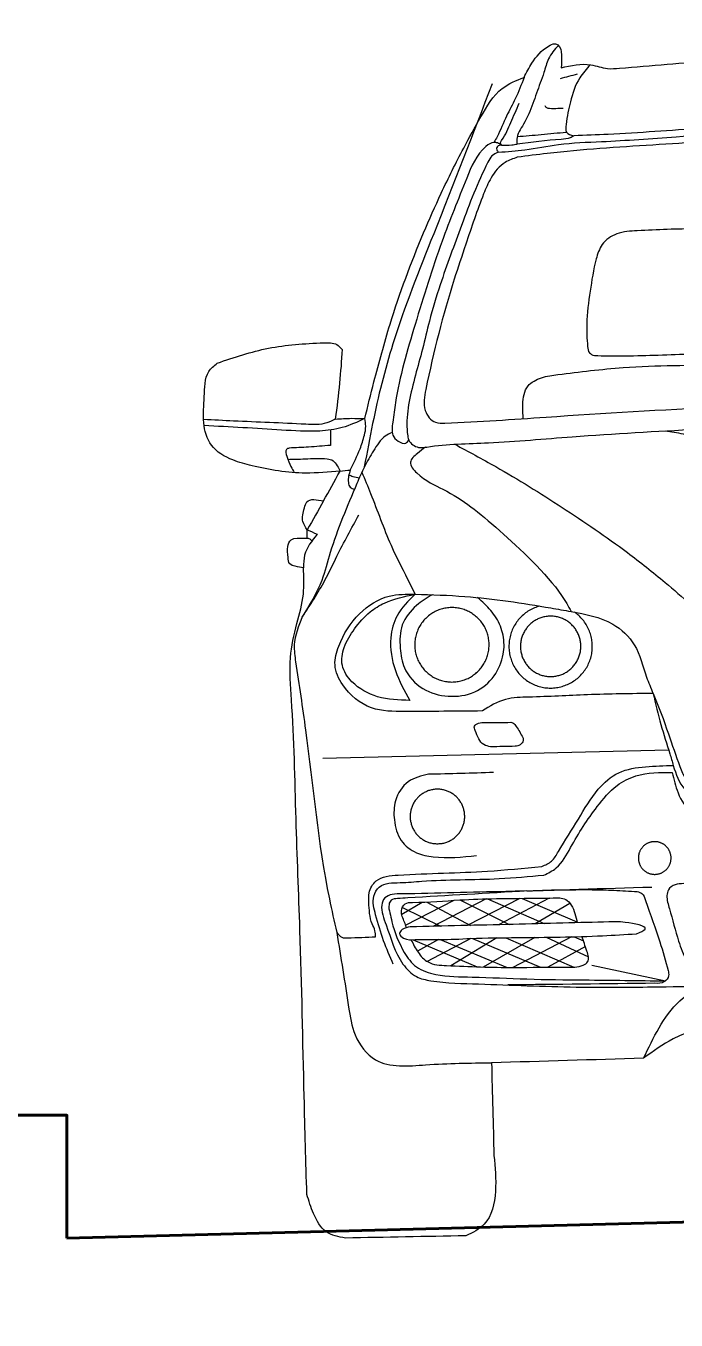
# Model space of a CAD drawing. Header units: millimetres. Extents: x 1205.7 to 1284.3, y 625.1 to 651.5.
# Drawn here: x 1257.055 to 1257.848, y 647.544 to 649.123 of the extents above; entities that cross this region are included whole.
import ezdxf

# ---------------------------------------------------------------- set-up
doc = ezdxf.new("R2010")
doc.units = ezdxf.units.MM

msp = doc.modelspace()

# ---------------------------------------------------------------- linework, layer by layer
at = {"lineweight": 60}
for p, q in [((1257.1049, 647.7938), (1257.1049, 647.6606)), ((1257.1049, 647.6438), (1259.604, 647.7092))]:
    msp.add_line(p, q, dxfattribs=at)
for points in [[(1257.6201, 648.3688), (1257.62, 648.3704), (1257.6199, 648.372), (1257.6197, 648.3735), (1257.6195, 648.3751), (1257.6192, 648.3766), (1257.6189, 648.3782), (1257.6185, 648.3797), (1257.618, 648.3812), (1257.6175, 648.3827), (1257.617, 648.3842), (1257.6164, 648.3856), (1257.6158, 648.3871), (1257.6151, 648.3885), (1257.6143, 648.3899), (1257.6135, 648.3912), (1257.6127, 648.3926), (1257.6118, 648.3939), (1257.6109, 648.3952), (1257.6099, 648.3964), (1257.6089, 648.3976), (1257.6078, 648.3988), (1257.6067, 648.3999), (1257.6056, 648.401), (1257.6044, 648.402), (1257.6032, 648.4031), (1257.602, 648.404), (1257.6007, 648.4049), (1257.5994, 648.4058), (1257.598, 648.4067), (1257.5967, 648.4074), (1257.5953, 648.4082), (1257.5939, 648.4089), (1257.5924, 648.4095), (1257.591, 648.4101), (1257.5895, 648.4106), (1257.588, 648.4111), (1257.5865, 648.4116), (1257.5849, 648.412), (1257.5834, 648.4123), (1257.5818, 648.4126), (1257.5803, 648.4128), (1257.5787, 648.4129), (1257.5772, 648.4131), (1257.5756, 648.4131), (1257.574, 648.4131), (1257.5724, 648.4131), (1257.5709, 648.413), (1257.5693, 648.4128), (1257.5677, 648.4126), (1257.5662, 648.4123), (1257.5646, 648.412), (1257.5631, 648.4116), (1257.5616, 648.4112), (1257.5601, 648.4107), (1257.5586, 648.4102), (1257.5571, 648.4096), (1257.5557, 648.409), (1257.5543, 648.4083), (1257.5529, 648.4075), (1257.5515, 648.4068), (1257.5502, 648.4059), (1257.5489, 648.4051), (1257.5476, 648.4041), (1257.5463, 648.4032), (1257.5451, 648.4022), (1257.5439, 648.4011), (1257.5428, 648.4), (1257.5417, 648.3989), (1257.5406, 648.3978), (1257.5396, 648.3966), (1257.5386, 648.3953), (1257.5377, 648.394), (1257.5368, 648.3927), (1257.536, 648.3914), (1257.5352, 648.3901), (1257.5344, 648.3887), (1257.5337, 648.3873), (1257.5331, 648.3858), (1257.5325, 648.3844), (1257.5319, 648.3829), (1257.5314, 648.3814), (1257.531, 648.3799), (1257.5306, 648.3784), (1257.5302, 648.3768), (1257.5299, 648.3753), (1257.5297, 648.3737), (1257.5295, 648.3722), (1257.5294, 648.3706), (1257.5293, 648.369), (1257.5293, 648.3674), (1257.5293, 648.3659), (1257.5294, 648.3643), (1257.5296, 648.3627), (1257.5298, 648.3612), (1257.53, 648.3596), (1257.5303, 648.3581), (1257.5307, 648.3565), (1257.5311, 648.355), (1257.5316, 648.3535), (1257.5321, 648.352), (1257.5327, 648.3505), (1257.5333, 648.3491), (1257.534, 648.3477), (1257.5347, 648.3463), (1257.5355, 648.3449), (1257.5363, 648.3435), (1257.5371, 648.3422), (1257.538, 648.3409), (1257.539, 648.3397), (1257.54, 648.3385), (1257.541, 648.3373), (1257.5421, 648.3361), (1257.5432, 648.335), (1257.5444, 648.3339), (1257.5456, 648.3329), (1257.5468, 648.3319), (1257.548, 648.331), (1257.5493, 648.3301), (1257.5507, 648.3292), (1257.552, 648.3284), (1257.5534, 648.3276), (1257.5548, 648.3269), (1257.5562, 648.3263), (1257.5577, 648.3256), (1257.5591, 648.3251), (1257.5606, 648.3246), (1257.5621, 648.3241), (1257.5637, 648.3237), (1257.5652, 648.3233), (1257.5667, 648.323), (1257.5683, 648.3228), (1257.5699, 648.3226), (1257.5714, 648.3225), (1257.573, 648.3224), (1257.5746, 648.3223), (1257.5762, 648.3224), (1257.5777, 648.3224), (1257.5793, 648.3226), (1257.5809, 648.3228), (1257.5824, 648.323), (1257.584, 648.3233), (1257.5855, 648.3236), (1257.587, 648.324), (1257.5885, 648.3245), (1257.59, 648.325), (1257.5915, 648.3256), (1257.593, 648.3262), (1257.5944, 648.3268), (1257.5958, 648.3275), (1257.5972, 648.3283), (1257.5985, 648.3291), (1257.5999, 648.33), (1257.6012, 648.3309), (1257.6024, 648.3318), (1257.6037, 648.3328), (1257.6048, 648.3338), (1257.606, 648.3349), (1257.6071, 648.336), (1257.6082, 648.3371), (1257.6093, 648.3383), (1257.6103, 648.3395), (1257.6112, 648.3408), (1257.6121, 648.3421), (1257.613, 648.3434), (1257.6138, 648.3447), (1257.6146, 648.3461), (1257.6153, 648.3475), (1257.616, 648.3489), (1257.6166, 648.3504), (1257.6172, 648.3518), (1257.6177, 648.3533), (1257.6182, 648.3548), (1257.6186, 648.3563), (1257.619, 648.3579), (1257.6193, 648.3594), (1257.6196, 648.361), (1257.6198, 648.3625), (1257.6199, 648.3641), (1257.62, 648.3657), (1257.6201, 648.3672)], [(1257.732, 648.3667), (1257.7319, 648.368), (1257.7318, 648.3693), (1257.7317, 648.3705), (1257.7315, 648.3718), (1257.7313, 648.3731), (1257.731, 648.3743), (1257.7307, 648.3756), (1257.7303, 648.3768), (1257.7299, 648.378), (1257.7295, 648.3792), (1257.729, 648.3804), (1257.7285, 648.3815), (1257.7279, 648.3827), (1257.7273, 648.3838), (1257.7267, 648.3849), (1257.726, 648.386), (1257.7253, 648.3871), (1257.7245, 648.3881), (1257.7237, 648.3891), (1257.7229, 648.3901), (1257.722, 648.391), (1257.7211, 648.392), (1257.7202, 648.3928), (1257.7193, 648.3937), (1257.7183, 648.3945), (1257.7173, 648.3953), (1257.7162, 648.3961), (1257.7152, 648.3968), (1257.7141, 648.3974), (1257.713, 648.3981), (1257.7119, 648.3987), (1257.7107, 648.3992), (1257.7095, 648.3998), (1257.7084, 648.4002), (1257.7072, 648.4007), (1257.7059, 648.4011), (1257.7047, 648.4014), (1257.7035, 648.4017), (1257.7022, 648.402), (1257.701, 648.4022), (1257.6997, 648.4024), (1257.6984, 648.4025), (1257.6971, 648.4026), (1257.6959, 648.4027), (1257.6946, 648.4027), (1257.6933, 648.4026), (1257.692, 648.4026), (1257.6908, 648.4024), (1257.6895, 648.4023), (1257.6882, 648.402), (1257.687, 648.4018), (1257.6857, 648.4015), (1257.6845, 648.4011), (1257.6833, 648.4007), (1257.6821, 648.4003), (1257.6809, 648.3998), (1257.6797, 648.3993), (1257.6786, 648.3988), (1257.6774, 648.3982), (1257.6763, 648.3975), (1257.6752, 648.3969), (1257.6742, 648.3961), (1257.6731, 648.3954), (1257.6721, 648.3946), (1257.6711, 648.3938), (1257.6702, 648.393), (1257.6693, 648.3921), (1257.6684, 648.3912), (1257.6675, 648.3902), (1257.6667, 648.3892), (1257.6659, 648.3882), (1257.6651, 648.3872), (1257.6644, 648.3861), (1257.6637, 648.3851), (1257.6631, 648.384), (1257.6624, 648.3828), (1257.6619, 648.3817), (1257.6613, 648.3805), (1257.6609, 648.3794), (1257.6604, 648.3782), (1257.66, 648.3769), (1257.6596, 648.3757), (1257.6593, 648.3745), (1257.659, 648.3732), (1257.6588, 648.372), (1257.6586, 648.3707), (1257.6585, 648.3694), (1257.6584, 648.3682), (1257.6583, 648.3669), (1257.6583, 648.3656), (1257.6583, 648.3643), (1257.6584, 648.363), (1257.6585, 648.3618), (1257.6587, 648.3605), (1257.6589, 648.3592), (1257.6591, 648.358), (1257.6594, 648.3567), (1257.6598, 648.3555), (1257.6601, 648.3543), (1257.6606, 648.3531), (1257.661, 648.3519), (1257.6615, 648.3507), (1257.6621, 648.3496), (1257.6627, 648.3484), (1257.6633, 648.3473), (1257.664, 648.3462), (1257.6647, 648.3451), (1257.6654, 648.3441), (1257.6662, 648.3431), (1257.667, 648.3421), (1257.6678, 648.3411), (1257.6687, 648.3402), (1257.6696, 648.3393), (1257.6705, 648.3384), (1257.6715, 648.3376), (1257.6725, 648.3368), (1257.6735, 648.336), (1257.6746, 648.3353), (1257.6756, 648.3346), (1257.6767, 648.3339), (1257.6779, 648.3333), (1257.679, 648.3327), (1257.6802, 648.3322), (1257.6813, 648.3317), (1257.6825, 648.3312), (1257.6837, 648.3308), (1257.685, 648.3304), (1257.6862, 648.3301), (1257.6874, 648.3298), (1257.6887, 648.3296), (1257.69, 648.3294), (1257.6912, 648.3292), (1257.6925, 648.3291), (1257.6938, 648.329), (1257.6951, 648.329), (1257.6963, 648.329), (1257.6976, 648.3291), (1257.6989, 648.3292), (1257.7002, 648.3293), (1257.7014, 648.3295), (1257.7027, 648.3298), (1257.7039, 648.3301), (1257.7052, 648.3304), (1257.7064, 648.3307), (1257.7076, 648.3312), (1257.7088, 648.3316), (1257.71, 648.3321), (1257.7111, 648.3326), (1257.7123, 648.3332), (1257.7134, 648.3338), (1257.7145, 648.3345), (1257.7156, 648.3352), (1257.7166, 648.3359), (1257.7177, 648.3367), (1257.7187, 648.3375), (1257.7196, 648.3383), (1257.7206, 648.3392), (1257.7215, 648.3401), (1257.7224, 648.341), (1257.7232, 648.342), (1257.724, 648.3429), (1257.7248, 648.344), (1257.7255, 648.345), (1257.7262, 648.3461), (1257.7269, 648.3472), (1257.7275, 648.3483), (1257.7281, 648.3494), (1257.7287, 648.3506), (1257.7292, 648.3517), (1257.7297, 648.3529), (1257.7301, 648.3541), (1257.7305, 648.3554), (1257.7308, 648.3566), (1257.7311, 648.3578), (1257.7314, 648.3591), (1257.7316, 648.3603), (1257.7317, 648.3616), (1257.7319, 648.3629), (1257.732, 648.3642), (1257.732, 648.3654)], [(1257.5903, 648.159), (1257.5902, 648.1602), (1257.5902, 648.1614), (1257.59, 648.1625), (1257.5899, 648.1636), (1257.5896, 648.1648), (1257.5894, 648.1659), (1257.5891, 648.167), (1257.5888, 648.1681), (1257.5884, 648.1692), (1257.588, 648.1703), (1257.5876, 648.1714), (1257.5871, 648.1724), (1257.5866, 648.1735), (1257.5861, 648.1745), (1257.5855, 648.1755), (1257.5849, 648.1765), (1257.5842, 648.1774), (1257.5835, 648.1784), (1257.5828, 648.1793), (1257.5821, 648.1802), (1257.5813, 648.181), (1257.5805, 648.1818), (1257.5797, 648.1826), (1257.5788, 648.1834), (1257.5779, 648.1842), (1257.577, 648.1849), (1257.5761, 648.1855), (1257.5751, 648.1862), (1257.5741, 648.1868), (1257.5731, 648.1874), (1257.5721, 648.1879), (1257.5711, 648.1884), (1257.57, 648.1889), (1257.5689, 648.1893), (1257.5679, 648.1897), (1257.5668, 648.1901), (1257.5657, 648.1904), (1257.5645, 648.1907), (1257.5634, 648.1909), (1257.5623, 648.1911), (1257.5611, 648.1913), (1257.56, 648.1914), (1257.5588, 648.1915), (1257.5577, 648.1915), (1257.5565, 648.1915), (1257.5554, 648.1915), (1257.5542, 648.1914), (1257.5531, 648.1913), (1257.5519, 648.1911), (1257.5508, 648.1909), (1257.5496, 648.1907), (1257.5485, 648.1904), (1257.5474, 648.1901), (1257.5463, 648.1898), (1257.5452, 648.1894), (1257.5441, 648.1889), (1257.5431, 648.1885), (1257.5421, 648.188), (1257.541, 648.1874), (1257.54, 648.1869), (1257.539, 648.1863), (1257.5381, 648.1856), (1257.5371, 648.185), (1257.5362, 648.1842), (1257.5353, 648.1835), (1257.5345, 648.1827), (1257.5336, 648.1819), (1257.5328, 648.1811), (1257.5321, 648.1803), (1257.5313, 648.1794), (1257.5306, 648.1785), (1257.5299, 648.1776), (1257.5292, 648.1766), (1257.5286, 648.1756), (1257.528, 648.1746), (1257.5275, 648.1736), (1257.527, 648.1726), (1257.5265, 648.1715), (1257.5261, 648.1705), (1257.5256, 648.1694), (1257.5253, 648.1683), (1257.525, 648.1672), (1257.5247, 648.1661), (1257.5244, 648.1649), (1257.5242, 648.1638), (1257.524, 648.1627), (1257.5239, 648.1615), (1257.5238, 648.1604), (1257.5238, 648.1592), (1257.5237, 648.158), (1257.5238, 648.1569), (1257.5238, 648.1557), (1257.5239, 648.1546), (1257.5241, 648.1534), (1257.5243, 648.1523), (1257.5245, 648.1512), (1257.5248, 648.15), (1257.5251, 648.1489), (1257.5254, 648.1478), (1257.5258, 648.1467), (1257.5262, 648.1457), (1257.5267, 648.1446), (1257.5272, 648.1436), (1257.5277, 648.1425), (1257.5283, 648.1415), (1257.5289, 648.1405), (1257.5295, 648.1396), (1257.5302, 648.1386), (1257.5308, 648.1377), (1257.5316, 648.1368), (1257.5323, 648.1359), (1257.5331, 648.1351), (1257.5339, 648.1343), (1257.5348, 648.1335), (1257.5357, 648.1327), (1257.5366, 648.132), (1257.5375, 648.1313), (1257.5384, 648.1306), (1257.5394, 648.13), (1257.5404, 648.1294), (1257.5414, 648.1289), (1257.5424, 648.1283), (1257.5435, 648.1279), (1257.5445, 648.1274), (1257.5456, 648.127), (1257.5467, 648.1266), (1257.5478, 648.1263), (1257.5489, 648.126), (1257.5501, 648.1257), (1257.5512, 648.1255), (1257.5523, 648.1253), (1257.5535, 648.1252), (1257.5546, 648.1251), (1257.5558, 648.125), (1257.5569, 648.125), (1257.5581, 648.125), (1257.5593, 648.1251), (1257.5604, 648.1252), (1257.5615, 648.1253), (1257.5627, 648.1255), (1257.5638, 648.1257), (1257.565, 648.1259), (1257.5661, 648.1262), (1257.5672, 648.1266), (1257.5683, 648.1269), (1257.5693, 648.1273), (1257.5704, 648.1278), (1257.5715, 648.1283), (1257.5725, 648.1288), (1257.5735, 648.1294), (1257.5745, 648.1299), (1257.5755, 648.1306), (1257.5764, 648.1312), (1257.5774, 648.1319), (1257.5783, 648.1326), (1257.5791, 648.1334), (1257.58, 648.1342), (1257.5808, 648.135), (1257.5816, 648.1358), (1257.5824, 648.1367), (1257.5831, 648.1376), (1257.5838, 648.1385), (1257.5845, 648.1394), (1257.5851, 648.1404), (1257.5857, 648.1414), (1257.5863, 648.1424), (1257.5868, 648.1434), (1257.5873, 648.1445), (1257.5878, 648.1455), (1257.5882, 648.1466), (1257.5886, 648.1477), (1257.5889, 648.1488), (1257.5892, 648.1499), (1257.5895, 648.151), (1257.5897, 648.1522), (1257.5899, 648.1533), (1257.5901, 648.1544), (1257.5902, 648.1556), (1257.5903, 648.1567), (1257.5903, 648.1579)], [(1257.842, 648.1081), (1257.842, 648.1087), (1257.842, 648.1094), (1257.8419, 648.1101), (1257.8418, 648.1108), (1257.8417, 648.1115), (1257.8415, 648.1122), (1257.8413, 648.1128), (1257.8411, 648.1135), (1257.8409, 648.1142), (1257.8407, 648.1148), (1257.8404, 648.1154), (1257.8401, 648.1161), (1257.8398, 648.1167), (1257.8395, 648.1173), (1257.8392, 648.1179), (1257.8388, 648.1185), (1257.8384, 648.1191), (1257.838, 648.1196), (1257.8376, 648.1202), (1257.8371, 648.1207), (1257.8367, 648.1212), (1257.8362, 648.1217), (1257.8357, 648.1222), (1257.8352, 648.1227), (1257.8346, 648.1231), (1257.8341, 648.1235), (1257.8335, 648.1239), (1257.8329, 648.1243), (1257.8324, 648.1247), (1257.8318, 648.125), (1257.8311, 648.1254), (1257.8305, 648.1257), (1257.8299, 648.1259), (1257.8292, 648.1262), (1257.8286, 648.1264), (1257.8279, 648.1266), (1257.8273, 648.1268), (1257.8266, 648.127), (1257.8259, 648.1272), (1257.8252, 648.1273), (1257.8246, 648.1274), (1257.8239, 648.1274), (1257.8232, 648.1275), (1257.8225, 648.1275), (1257.8218, 648.1275), (1257.8211, 648.1275), (1257.8204, 648.1275), (1257.8197, 648.1274), (1257.819, 648.1273), (1257.8184, 648.1272), (1257.8177, 648.127), (1257.817, 648.1269), (1257.8163, 648.1267), (1257.8157, 648.1265), (1257.815, 648.1262), (1257.8144, 648.126), (1257.8138, 648.1257), (1257.8131, 648.1254), (1257.8125, 648.1251), (1257.8119, 648.1247), (1257.8113, 648.1244), (1257.8107, 648.124), (1257.8102, 648.1236), (1257.8096, 648.1232), (1257.8091, 648.1227), (1257.8086, 648.1223), (1257.8081, 648.1218), (1257.8076, 648.1213), (1257.8071, 648.1208), (1257.8067, 648.1202), (1257.8063, 648.1197), (1257.8058, 648.1191), (1257.8055, 648.1186), (1257.8051, 648.118), (1257.8047, 648.1174), (1257.8044, 648.1168), (1257.8041, 648.1162), (1257.8038, 648.1155), (1257.8035, 648.1149), (1257.8033, 648.1142), (1257.8031, 648.1136), (1257.8029, 648.1129), (1257.8027, 648.1123), (1257.8026, 648.1116), (1257.8024, 648.1109), (1257.8023, 648.1102), (1257.8022, 648.1095), (1257.8022, 648.1088), (1257.8022, 648.1081), (1257.8022, 648.1074), (1257.8022, 648.1068), (1257.8022, 648.1061), (1257.8023, 648.1054), (1257.8024, 648.1047), (1257.8025, 648.104), (1257.8026, 648.1033), (1257.8028, 648.1027), (1257.803, 648.102), (1257.8032, 648.1013), (1257.8034, 648.1007), (1257.8036, 648.1), (1257.8039, 648.0994), (1257.8042, 648.0988), (1257.8045, 648.0981), (1257.8049, 648.0975), (1257.8052, 648.097), (1257.8056, 648.0964), (1257.806, 648.0958), (1257.8064, 648.0953), (1257.8069, 648.0947), (1257.8073, 648.0942), (1257.8078, 648.0937), (1257.8083, 648.0932), (1257.8088, 648.0927), (1257.8093, 648.0923), (1257.8098, 648.0918), (1257.8104, 648.0914), (1257.811, 648.091), (1257.8115, 648.0907), (1257.8121, 648.0903), (1257.8127, 648.09), (1257.8134, 648.0896), (1257.814, 648.0894), (1257.8146, 648.0891), (1257.8153, 648.0888), (1257.8159, 648.0886), (1257.8166, 648.0884), (1257.8173, 648.0882), (1257.8179, 648.0881), (1257.8186, 648.0879), (1257.8193, 648.0878), (1257.82, 648.0877), (1257.8207, 648.0877), (1257.8214, 648.0876), (1257.8221, 648.0876), (1257.8227, 648.0876), (1257.8234, 648.0877), (1257.8241, 648.0877), (1257.8248, 648.0878), (1257.8255, 648.0879), (1257.8262, 648.0881), (1257.8269, 648.0882), (1257.8275, 648.0884), (1257.8282, 648.0886), (1257.8288, 648.0888), (1257.8295, 648.0891), (1257.8301, 648.0893), (1257.8308, 648.0896), (1257.8314, 648.0899), (1257.832, 648.0903), (1257.8326, 648.0906), (1257.8332, 648.091), (1257.8337, 648.0914), (1257.8343, 648.0918), (1257.8348, 648.0922), (1257.8354, 648.0927), (1257.8359, 648.0931), (1257.8364, 648.0936), (1257.8368, 648.0941), (1257.8373, 648.0947), (1257.8377, 648.0952), (1257.8381, 648.0957), (1257.8385, 648.0963), (1257.8389, 648.0969), (1257.8393, 648.0975), (1257.8396, 648.0981), (1257.84, 648.0987), (1257.8402, 648.0993), (1257.8405, 648.0999), (1257.8408, 648.1006), (1257.841, 648.1012), (1257.8412, 648.1019), (1257.8414, 648.1026), (1257.8416, 648.1032), (1257.8417, 648.1039), (1257.8418, 648.1046), (1257.8419, 648.1053), (1257.842, 648.106), (1257.842, 648.1067), (1257.842, 648.1074)]]:
    msp.add_lwpolyline(points, close=True)
for points in [[(1257.682, 648.415), (1257.6803, 648.4145), (1257.6786, 648.414), (1257.677, 648.4134), (1257.6753, 648.4127), (1257.6737, 648.412), (1257.6721, 648.4112), (1257.6706, 648.4104), (1257.669, 648.4095), (1257.6675, 648.4086), (1257.6661, 648.4076), (1257.6646, 648.4066), (1257.6632, 648.4055), (1257.6619, 648.4043), (1257.6606, 648.4032), (1257.6593, 648.4019), (1257.6581, 648.4007), (1257.6569, 648.3994), (1257.6557, 648.398), (1257.6546, 648.3966), (1257.6536, 648.3952), (1257.6526, 648.3938), (1257.6517, 648.3923), (1257.6508, 648.3907), (1257.6499, 648.3892), (1257.6491, 648.3876), (1257.6484, 648.386), (1257.6477, 648.3843), (1257.6471, 648.3827), (1257.6466, 648.381), (1257.6461, 648.3793), (1257.6456, 648.3776), (1257.6453, 648.3759), (1257.6449, 648.3741), (1257.6447, 648.3724), (1257.6445, 648.3706), (1257.6444, 648.3689), (1257.6443, 648.3671), (1257.6443, 648.3653), (1257.6443, 648.3636), (1257.6444, 648.3618), (1257.6446, 648.3601), (1257.6448, 648.3583), (1257.6451, 648.3566), (1257.6455, 648.3548), (1257.6459, 648.3531), (1257.6464, 648.3514), (1257.6469, 648.3497), (1257.6475, 648.3481), (1257.6481, 648.3464), (1257.6488, 648.3448), (1257.6496, 648.3432), (1257.6504, 648.3416), (1257.6513, 648.3401), (1257.6522, 648.3386), (1257.6531, 648.3371), (1257.6542, 648.3357), (1257.6552, 648.3343), (1257.6564, 648.3329), (1257.6575, 648.3316), (1257.6587, 648.3303), (1257.66, 648.329), (1257.6613, 648.3279), (1257.6626, 648.3267), (1257.664, 648.3256), (1257.6654, 648.3245), (1257.6669, 648.3235), (1257.6684, 648.3226), (1257.6699, 648.3217), (1257.6714, 648.3208), (1257.673, 648.32), (1257.6746, 648.3193), (1257.6762, 648.3186), (1257.6779, 648.318), (1257.6796, 648.3174), (1257.6813, 648.3169), (1257.683, 648.3164), (1257.6847, 648.316), (1257.6864, 648.3157), (1257.6882, 648.3154), (1257.6899, 648.3152), (1257.6917, 648.3151), (1257.6935, 648.315), (1257.6952, 648.315), (1257.697, 648.315), (1257.6987, 648.3151), (1257.7005, 648.3152), (1257.7023, 648.3155), (1257.704, 648.3157), (1257.7057, 648.3161), (1257.7075, 648.3165), (1257.7092, 648.3169), (1257.7109, 648.3175), (1257.7125, 648.318), (1257.7142, 648.3187), (1257.7158, 648.3193), (1257.7174, 648.3201), (1257.719, 648.3209), (1257.7205, 648.3217), (1257.722, 648.3227), (1257.7235, 648.3236), (1257.725, 648.3246), (1257.7264, 648.3257), (1257.7278, 648.3268), (1257.7291, 648.328), (1257.7304, 648.3292), (1257.7316, 648.3304), (1257.7329, 648.3317), (1257.734, 648.333), (1257.7351, 648.3344), (1257.7362, 648.3358), (1257.7372, 648.3372), (1257.7382, 648.3387), (1257.7391, 648.3402), (1257.74, 648.3418), (1257.7408, 648.3433), (1257.7415, 648.3449), (1257.7422, 648.3466), (1257.7429, 648.3482), (1257.7434, 648.3499), (1257.744, 648.3516), (1257.7444, 648.3533), (1257.7448, 648.355), (1257.7452, 648.3567), (1257.7455, 648.3585), (1257.7457, 648.3602), (1257.7459, 648.362), (1257.746, 648.3637), (1257.746, 648.3655), (1257.746, 648.3673), (1257.7459, 648.369), (1257.7458, 648.3708), (1257.7456, 648.3725), (1257.7453, 648.3743), (1257.745, 648.376), (1257.7446, 648.3778), (1257.7442, 648.3795), (1257.7437, 648.3812), (1257.7431, 648.3828), (1257.7425, 648.3845), (1257.7418, 648.3861), (1257.7411, 648.3877), (1257.7403, 648.3893), (1257.7394, 648.3909), (1257.7385, 648.3924), (1257.7376, 648.3939), (1257.7366, 648.3953), (1257.7355, 648.3968), (1257.7345, 648.3981), (1257.7333, 648.3995), (1257.7321, 648.4008), (1257.7309, 648.4021), (1257.7296, 648.4033), (1257.7283, 648.4044), (1257.7269, 648.4056), (1257.7255, 648.4067), (1257.7241, 648.4077)], [(1257.417, 648.2295), (1257.8391, 648.2396)], [(1257.5134, 648.0391), (1257.5382, 648.0537)], [(1257.5142, 648.0474), (1257.5606, 648.0245)], [(1257.5181, 648.0257), (1257.5773, 648.056)], [(1257.5439, 648.0539), (1257.5972, 648.0254)], [(1257.6163, 648.0577), (1257.5513, 648.0242)], [(1257.5844, 648.0564), (1257.6447, 648.0265)], [(1257.6576, 648.0584), (1257.5931, 648.0253)], [(1257.618, 648.0578), (1257.6872, 648.0276)], [(1257.6932, 648.0588), (1257.6314, 648.0262)], [(1257.6606, 648.0584), (1257.7273, 648.0299)], [(1257.7187, 648.0523), (1257.6762, 648.0273)], [(1257.5276, 648.0079), (1257.6054, 647.9749)], [(1257.5583, 648.0081), (1257.5326, 647.9938)], [(1257.5976, 648.0094), (1257.5445, 647.9814)], [(1257.5605, 648.0081), (1257.6422, 647.9741)], [(1257.6296, 648.0102), (1257.5735, 647.9762)], [(1257.5996, 648.0094), (1257.6827, 647.9744)], [(1257.6757, 648.0108), (1257.6128, 647.9746)], [(1257.6405, 648.0104), (1257.7236, 647.9743)], [(1257.7205, 648.0115), (1257.6489, 647.974)], [(1257.6896, 648.0109), (1257.7412, 647.9871)], [(1257.7375, 647.9997), (1257.6919, 647.9745)], [(1257.7239, 648.0116), (1257.7351, 648.0067)], [(1257.7454, 647.977), (1257.8352, 647.9576)]]:
    msp.add_lwpolyline(points)
msp.add_lwpolyline([(1257.0049, 647.5438), (1257.0049, 647.7938), (1257.1049, 647.7938), (1257.1049, 647.6438)], dxfattribs=at)
for points, knots in [([(1258.1535, 649.1116), (1258.1512, 649.1106), (1258.1465, 649.1085), (1258.1424, 649.1028), (1258.1422, 649.0972), (1258.144, 649.0955), (1258.1448, 649.0949), (1258.0919, 649.0927), (1258.0087, 649.0892), (1257.8868, 649.0803), (1257.8178, 649.0745), (1257.7791, 649.0712), (1257.7742, 649.0708), (1257.7623, 649.0697), (1257.7393, 649.079), (1257.7201, 649.0745), (1257.7079, 649.0717), (1257.7083, 649.0768), (1257.7091, 649.086), (1257.7072, 649.0988), (1257.6988, 649.1018), (1257.6858, 649.0948), (1257.6731, 649.0806), (1257.6657, 649.0659), (1257.6627, 649.06), (1257.6533, 649.0562), (1257.63, 649.047), (1257.6097, 649.0114), (1257.5859, 648.9688), (1257.5625, 648.9214), (1257.5309, 648.8505), (1257.5024, 648.7738), (1257.4816, 648.6972), (1257.472, 648.6586), (1257.4683, 648.6437), (1257.463, 648.6439), (1257.451, 648.6443), (1257.4391, 648.6436), (1257.4324, 648.6432), (1257.4343, 648.6578), (1257.4378, 648.686), (1257.4399, 648.7144), (1257.4409, 648.7281), (1257.4388, 648.7303), (1257.433, 648.7367), (1257.3995, 648.7356), (1257.3516, 648.7326), (1257.3091, 648.7184), (1257.2883, 648.7114), (1257.2845, 648.7082), (1257.2724, 648.6981), (1257.2734, 648.6694), (1257.2698, 648.64), (1257.2786, 648.608), (1257.3049, 648.5929), (1257.344, 648.5824), (1257.3882, 648.5752), (1257.4242, 648.5783), (1257.4382, 648.5795), (1257.4315, 648.5674), (1257.4248, 648.5553), (1257.4181, 648.5432), (1257.4098, 648.5449), (1257.3984, 648.5473), (1257.3938, 648.5316), (1257.3906, 648.5194), (1257.396, 648.5114), (1257.3982, 648.5082), (1257.3982, 648.5048), (1257.3982, 648.5014), (1257.3982, 648.498), (1257.3928, 648.4979), (1257.3874, 648.4977), (1257.382, 648.4975), (1257.3808, 648.497), (1257.3768, 648.4952), (1257.3731, 648.486), (1257.3746, 648.4765), (1257.3754, 648.4657), (1257.3846, 648.4631), (1257.3902, 648.4623), (1257.3935, 648.4618), (1257.394, 648.451), (1257.3952, 648.4279), (1257.3846, 648.392), (1257.3751, 648.3493), (1257.3819, 648.2692), (1257.3839, 648.1587), (1257.3906, 647.9971), (1257.3936, 647.8444), (1257.3965, 647.7368), (1257.3977, 647.697), (1257.4001, 647.6893), (1257.4053, 647.673), (1257.4185, 647.6486), (1257.4363, 647.6454), (1257.4447, 647.6439), (1257.4937, 647.6448), (1257.5427, 647.6458), (1257.5917, 647.6467), (1257.5999, 647.6506), (1257.6215, 647.661), (1257.6301, 647.7022), (1257.6274, 647.7303), (1257.626, 647.7445), (1257.625, 647.7822), (1257.624, 647.82), (1257.623, 647.8577), (1257.6849, 647.8596), (1257.7467, 647.8614), (1257.8085, 647.8633), (1257.8203, 647.8718), (1257.8696, 647.9074), (1258.0039, 647.9098), (1258.1158, 647.9132), (1258.1819, 647.9153), (1258.2481, 647.9164), (1258.36, 647.9183), (1258.4943, 647.9223), (1258.5453, 647.889), (1258.5574, 647.8811), (1258.6193, 647.8822), (1258.6811, 647.8833), (1258.743, 647.8844), (1258.7438, 647.8466), (1258.7446, 647.8089), (1258.7454, 647.7712), (1258.7447, 647.7569), (1258.7432, 647.7287), (1258.7539, 647.6879), (1258.7759, 647.6786), (1258.7843, 647.6751), (1258.8333, 647.6765), (1258.8822, 647.6779), (1258.9312, 647.6793), (1258.9395, 647.6812), (1258.9572, 647.6852), (1258.9692, 647.7103), (1258.9736, 647.7267), (1258.9757, 647.7345), (1258.9749, 647.7744), (1258.9728, 647.882), (1258.9685, 648.0347), (1258.9675, 648.1963), (1258.9642, 648.3069), (1258.9672, 648.3872), (1258.9557, 648.4294), (1258.9434, 648.4648), (1258.9435, 648.4879), (1258.9435, 648.4987), (1258.9467, 648.4993), (1258.9523, 648.5005), (1258.9614, 648.5035), (1258.9616, 648.5143), (1258.9627, 648.5239), (1258.9586, 648.5329), (1258.9545, 648.5345), (1258.9532, 648.5349), (1258.9479, 648.5348), (1258.9425, 648.5348), (1258.9371, 648.5347), (1258.9369, 648.5381), (1258.9367, 648.5415), (1258.9365, 648.5448), (1258.9386, 648.5481), (1258.9437, 648.5564), (1258.9399, 648.5684), (1258.9345, 648.5839), (1258.9232, 648.581), (1258.9151, 648.5789), (1258.9078, 648.5906), (1258.9005, 648.6024), (1258.8932, 648.6142), (1258.9073, 648.6136), (1258.9433, 648.6122), (1258.9872, 648.6215), (1259.0257, 648.6338), (1259.0512, 648.6502), (1259.0586, 648.6826), (1259.0535, 648.7118), (1259.0532, 648.7405), (1259.0407, 648.75), (1259.0367, 648.753), (1259.0156, 648.759), (1258.9725, 648.7712), (1258.9245, 648.7719), (1258.891, 648.7714), (1258.8854, 648.7648), (1258.8835, 648.7624), (1258.8851, 648.7488), (1258.8886, 648.7206), (1258.8934, 648.6926), (1258.896, 648.6781), (1258.8893, 648.6781), (1258.8774, 648.6783), (1258.8654, 648.6773), (1258.8601, 648.6768), (1258.8557, 648.6916), (1258.8443, 648.7297), (1258.8198, 648.8052), (1258.7877, 648.8805), (1258.7528, 648.9498), (1258.7271, 648.996), (1258.7014, 649.0373), (1258.6794, 649.072), (1258.6557, 649.0801), (1258.6461, 649.0834), (1258.6428, 649.0892), (1258.6348, 649.1034), (1258.6214, 649.1171), (1258.6081, 649.1234), (1258.5998, 649.1201), (1258.5985, 649.1072), (1258.5998, 649.098), (1258.6005, 649.0929), (1258.5881, 649.0952), (1258.5687, 649.0987), (1258.5461, 649.0884), (1258.5343, 649.0889), (1258.5293, 649.0891), (1258.4905, 649.0905), (1258.4213, 649.093), (1258.2992, 649.0961), (1258.2158, 649.0956), (1258.1629, 649.0953), (1258.1636, 649.096), (1258.1654, 649.0977), (1258.1649, 649.1034), (1258.1606, 649.1088), (1258.1558, 649.1107), (1258.1535, 649.1116)], [1562.884657, 1562.884657, 1562.884657, 1562.884657, 1571.668267, 1581.34552, 1586.659788, 1589.953768, 1589.953768, 1589.953768, 1780.828515, 1890.73074, 2030.88163, 2030.88163, 2030.88163, 2048.534045, 2073.379202, 2117.431188, 2117.431188, 2117.431188, 2136.681893, 2152.155205, 2156.782882, 2166.463986, 2201.711031, 2225.457359, 2225.457359, 2225.457359, 2261.417856, 2313.825679, 2365.879243, 2439.664057, 2503.70354, 2646.348756, 2734.424677, 2789.951205, 2789.951205, 2789.951205, 2809.143206, 2833.119169, 2833.119169, 2833.119169, 2886.28426, 2935.720251, 2935.720251, 2935.720251, 2946.49974, 2965.912086, 3047.615322, 3125.769315, 3125.769315, 3125.769315, 3143.321428, 3180.611921, 3218.937853, 3253.613017, 3291.947934, 3321.285183, 3400.716106, 3451.351104, 3451.351104, 3451.351104, 3501.286984, 3501.286984, 3501.286984, 3525.701171, 3535.24755, 3555.425986, 3568.847762, 3568.847762, 3568.847762, 3581.093608, 3581.093608, 3581.093608, 3600.559993, 3600.559993, 3600.559993, 3605.181755, 3616.19574, 3632.198799, 3641.683974, 3650.703779, 3662.825559, 3662.825559, 3662.825559, 3701.430133, 3745.857435, 3796.723778, 3858.523955, 4033.665178, 4196.973345, 4441.506225, 4585.346922, 4585.346922, 4585.346922, 4615.007139, 4647.751399, 4677.163774, 4677.163774, 4677.163774, 4853.983439, 4853.983439, 4853.983439, 4885.80189, 4936.931319, 4989.334509, 4989.334509, 4989.334509, 5125.601491, 5125.601491, 5125.601491, 5348.860664, 5348.860664, 5348.860664, 5400.719644, 5566.274881, 5808.479482, 5808.479482, 5808.479482, 6050.684083, 6216.23932, 6268.0983, 6268.0983, 6268.0983, 6491.357472, 6491.357472, 6491.357472, 6627.624455, 6627.624455, 6627.624455, 6680.027644, 6731.157074, 6762.975525, 6762.975525, 6762.975525, 6939.79519, 6939.79519, 6939.79519, 6969.207564, 7001.951824, 7031.612041, 7031.612041, 7031.612041, 7175.452739, 7419.985619, 7583.293786, 7758.435008, 7820.235185, 7871.101528, 7915.52883, 7954.133405, 7954.133405, 7954.133405, 7966.255185, 7975.27499, 7984.760165, 8000.763223, 8011.777208, 8016.398971, 8016.398971, 8016.398971, 8035.865356, 8035.865356, 8035.865356, 8048.111202, 8048.111202, 8048.111202, 8061.532977, 8081.711413, 8091.257793, 8115.671979, 8115.671979, 8115.671979, 8165.607859, 8165.607859, 8165.607859, 8216.242857, 8295.673781, 8325.01103, 8363.345946, 8398.02111, 8436.347043, 8473.637536, 8491.189649, 8491.189649, 8491.189649, 8569.343641, 8651.046877, 8670.459224, 8681.238712, 8681.238712, 8681.238712, 8730.674703, 8783.839794, 8783.839794, 8783.839794, 8807.815758, 8827.007759, 8827.007759, 8827.007759, 8882.534287, 8970.610208, 9113.255424, 9177.294907, 9251.079721, 9303.133284, 9355.541108, 9391.501605, 9391.501605, 9391.501605, 9415.247932, 9450.494977, 9460.176081, 9464.803758, 9480.27707, 9499.527775, 9499.527775, 9499.527775, 9543.579761, 9568.424918, 9586.077333, 9586.077333, 9586.077333, 9726.228223, 9836.130449, 10027.005196, 10027.005196, 10027.005196, 10030.299175, 10035.613443, 10045.290697, 10054.074306, 10054.074306, 10054.074306, 10054.074306]), ([(1257.7047, 649.0991), (1257.7, 649.0939), (1257.6918, 649.0842), (1257.6876, 649.0671), (1257.6809, 649.0492), (1257.6734, 649.0277), (1257.6645, 649.0049), (1257.6529, 648.9893), (1257.654, 648.9806), (1257.6543, 648.9786)], [5.928672, 5.928672, 5.928672, 5.928672, 30.553969, 51.664532, 67.960877, 99.985652, 133.374823, 157.648487, 164.660049, 164.660049, 164.660049, 164.660049]), ([(1257.7435, 649.0755), (1257.7389, 649.0703), (1257.7273, 649.0574), (1257.7187, 649.0307), (1257.7149, 649.01), (1257.7125, 648.9916), (1257.7198, 648.9898), (1257.7236, 648.9888)], [0, 0, 0, 0, 24.839273, 62.519304, 96.461026, 107.631759, 119.858779, 119.858779, 119.858779, 119.858779]), ([(1257.6627, 649.06), (1257.6594, 649.0512), (1257.6533, 649.0351), (1257.6402, 649.0119), (1257.6332, 648.9933), (1257.6273, 648.983), (1257.626, 648.9807)], [0, 0, 0, 0, 33.845725, 62.306495, 95.704172, 105.229881, 105.229881, 105.229881, 105.229881]), ([(1257.6239, 649.0523), (1257.6003, 648.9912), (1257.5594, 648.8857), (1257.5044, 648.7495), (1257.4803, 648.6531), (1257.4711, 648.6026), (1257.4678, 648.5849)], [0, 0, 0, 0, 236.420414, 408.639509, 529.295878, 594.097389, 594.097389, 594.097389, 594.097389]), ([(1257.6352, 648.9774), (1257.6345, 648.9782), (1257.6331, 648.98), (1257.64, 648.9896), (1257.6466, 649.005), (1257.6534, 649.0206), (1257.6569, 649.0285)], [0, 0, 0, 0, 3.43032, 7.464642, 37.388118, 68.174072, 68.174072, 68.174072, 68.174072]), ([(1257.688, 649.0259), (1257.6885, 649.0247), (1257.6898, 649.0228), (1257.6961, 649.0219), (1257.7027, 649.0223), (1257.7083, 649.0225), (1257.7106, 649.0225)], [7.398991, 7.398991, 7.398991, 7.398991, 12.244038, 16.565654, 28.658359, 36.839945, 36.839945, 36.839945, 36.839945]), ([(1258.1559, 649.0071), (1258.1134, 649.0058), (1258.0213, 649.003), (1257.8909, 648.9997), (1257.7895, 648.991), (1257.7375, 648.9893), (1257.7236, 648.9888)], [10.271212, 10.271212, 10.271212, 10.271212, 163.927856, 342.962835, 480.853024, 531.002412, 531.002412, 531.002412, 531.002412]), ([(1257.6314, 648.9689), (1257.6422, 648.9695), (1257.6669, 648.971), (1257.7082, 648.9801), (1257.7702, 648.9816), (1257.863, 648.9892), (1257.9808, 648.9954), (1258.0683, 648.9964), (1258.1105, 648.9969)], [0, 0, 0, 0, 38.994457, 88.89938, 152.196925, 262.048319, 425.274496, 577.788862, 577.788862, 577.788862, 577.788862]), ([(1257.6544, 648.9879), (1257.6642, 648.9887), (1257.6842, 648.9903), (1257.7042, 648.9923), (1257.7144, 648.9933)], [7.22736, 7.22736, 7.22736, 7.22736, 42.668513, 79.675957, 79.675957, 79.675957, 79.675957]), ([(1257.6352, 648.9774), (1257.6336, 648.9784), (1257.6308, 648.9802), (1257.6237, 648.9814), (1257.6055, 648.9691), (1257.588, 648.9249), (1257.5587, 648.853), (1257.5305, 648.7616), (1257.5084, 648.687), (1257.5032, 648.6425), (1257.5002, 648.6246), (1257.5083, 648.6158), (1257.5178, 648.6118), (1257.521, 648.6161), (1257.5221, 648.6176)], [0, 0, 0, 0, 6.798453, 11.886215, 25.116984, 79.78307, 179.066118, 307.514232, 425.706758, 454.885267, 473.765243, 485.38091, 496.990106, 503.287096, 503.287096, 503.287096, 503.287096]), ([(1257.6352, 648.9774), (1257.6338, 648.9774), (1257.6306, 648.9773), (1257.6283, 648.9719), (1257.6305, 648.9698), (1257.6314, 648.9689)], [0, 0, 0, 0, 4.763136, 11.000694, 15.236002, 15.236002, 15.236002, 15.236002]), ([(1257.6352, 648.9774), (1257.6394, 648.9773), (1257.6458, 648.9772), (1257.6521, 648.9783), (1257.6543, 648.9786)], [0, 0, 0, 0, 15.119246, 23.030155, 23.030155, 23.030155, 23.030155]), ([(1257.7236, 648.9888), (1257.7221, 648.9879), (1257.7174, 648.985), (1257.6933, 648.9836), (1257.672, 648.9809), (1257.6543, 648.9786)], [0, 0, 0, 0, 6.336205, 19.595037, 84.715467, 84.715467, 84.715467, 84.715467]), ([(1258.0868, 648.9911), (1258.0404, 648.9892), (1257.9513, 648.9856), (1257.8194, 648.9776), (1257.7215, 648.9712), (1257.6666, 648.9642), (1257.6544, 648.9626)], [0, 0, 0, 0, 167.586402, 321.628917, 476.990175, 521.471367, 521.471367, 521.471367, 521.471367]), ([(1257.6314, 648.9689), (1257.6286, 648.9676), (1257.6228, 648.965), (1257.6135, 648.9465), (1257.6008, 648.9189), (1257.5826, 648.8683), (1257.5629, 648.817), (1257.5477, 648.7663), (1257.5368, 648.7184), (1257.5235, 648.6763), (1257.519, 648.6408), (1257.5204, 648.6252), (1257.5217, 648.6148), (1257.5323, 648.6072), (1257.5658, 648.6127), (1257.6282, 648.6137), (1257.7387, 648.6235), (1257.9057, 648.6329), (1258.0535, 648.6385), (1258.15, 648.6423), (1258.1646, 648.6429)], [0, 0, 0, 0, 11.070609, 22.08312, 72.257853, 122.526677, 215.28527, 270.678825, 313.319691, 392.786436, 430.132978, 440.724423, 449.481715, 467.386526, 479.494427, 570.255606, 693.662879, 878.844075, 1174.518109, 1227.34361, 1227.34361, 1227.34361, 1227.34361]), ([(1257.6544, 648.9626), (1257.6493, 648.9608), (1257.6361, 648.9563), (1257.6221, 648.939), (1257.6076, 648.9046), (1257.5938, 648.8628), (1257.5672, 648.7841), (1257.5503, 648.7177), (1257.5381, 648.6555), (1257.5516, 648.6377), (1257.605, 648.6395), (1257.7183, 648.6479), (1257.9191, 648.6597), (1258.077, 648.666), (1258.164, 648.6695)], [0, 0, 0, 0, 19.283866, 49.826756, 75.984848, 154.480648, 208.423357, 375.386982, 406.47981, 429.434728, 443.063455, 592.121928, 848.708177, 1163.498406, 1163.498406, 1163.498406, 1163.498406]), ([(1257.7486, 648.7206), (1257.7462, 648.7215), (1257.7412, 648.7234), (1257.7394, 648.7389), (1257.7384, 648.763), (1257.7432, 648.7993), (1257.7482, 648.8316), (1257.7568, 648.8581), (1257.7764, 648.8716), (1257.817, 648.8738), (1257.8584, 648.8757), (1257.8981, 648.8745), (1257.9204, 648.8703), (1257.935, 648.8511), (1257.9388, 648.8232), (1257.9471, 648.7888), (1257.9488, 648.7593), (1257.9514, 648.7397), (1257.9508, 648.7267), (1257.9291, 648.7227), (1257.8887, 648.7241), (1257.8352, 648.7213), (1257.7838, 648.72), (1257.7596, 648.7204), (1257.7486, 648.7206)], [0, 0, 0, 0, 8.531654, 17.819432, 51.035423, 99.474769, 147.581444, 170.392375, 197.074364, 227.364015, 315.267603, 346.464587, 372.384541, 392.900102, 428.400583, 472.651455, 521.212365, 532.670236, 546.934086, 560.571241, 602.318881, 701.007658, 749.032124, 788.548423, 788.548423, 788.548423, 788.548423]), ([(1257.6617, 648.6436), (1257.6613, 648.6493), (1257.6606, 648.6628), (1257.6639, 648.6845), (1257.6843, 648.6949), (1257.7236, 648.7), (1257.798, 648.7088), (1257.8909, 648.7091), (1257.967, 648.7083), (1258.0076, 648.7067), (1258.0278, 648.6967), (1258.0325, 648.68), (1258.0336, 648.6693), (1258.0338, 648.6642)], [6.426469, 6.426469, 6.426469, 6.426469, 27.28519, 55.401536, 78.406865, 103.179035, 199.548518, 347.354164, 438.807426, 473.99177, 494.081083, 514.357302, 532.826682, 532.826682, 532.826682, 532.826682]), ([(1257.4324, 648.6432), (1257.429, 648.6414), (1257.4179, 648.6357), (1257.3748, 648.638), (1257.3255, 648.6398), (1257.2839, 648.6419), (1257.2717, 648.6426)], [0, 0, 0, 0, 13.795713, 44.608468, 150.662589, 194.958915, 194.958915, 194.958915, 194.958915]), ([(1257.4683, 648.6437), (1257.4593, 648.6396), (1257.4418, 648.6315), (1257.4071, 648.6271), (1257.3508, 648.6309), (1257.3038, 648.6335), (1257.2723, 648.6352)], [0, 0, 0, 0, 35.531013, 68.960439, 124.997435, 238.880079, 238.880079, 238.880079, 238.880079]), ([(1257.4507, 648.581), (1257.4549, 648.5895), (1257.4617, 648.6033), (1257.4677, 648.6213), (1257.4701, 648.6339), (1257.4689, 648.6406), (1257.4683, 648.6437)], [0, 0, 0, 0, 34.219332, 55.188551, 68.582537, 79.762222, 79.762222, 79.762222, 79.762222]), ([(1257.8349, 648.6288), (1257.8422, 648.6278), (1257.8569, 648.6254), (1257.8853, 648.6178), (1257.9238, 648.5805), (1257.9585, 648.521), (1257.9837, 648.4722), (1257.9951, 648.45)], [59.431652, 59.431652, 59.431652, 59.431652, 85.967001, 113.078873, 164.063129, 272.328343, 362.228628, 362.228628, 362.228628, 362.228628]), ([(1257.5018, 648.6269), (1257.4988, 648.6256), (1257.4891, 648.6208), (1257.4788, 648.6044), (1257.4674, 648.5852), (1257.45, 648.5434), (1257.4301, 648.4982), (1257.4161, 648.4408), (1257.4009, 648.4161), (1257.3921, 648.4017)], [7.964182, 7.964182, 7.964182, 7.964182, 19.546463, 47.233879, 74.224724, 101.282192, 209.828942, 252.673055, 313.299833, 313.299833, 313.299833, 313.299833]), ([(1257.5782, 648.6124), (1257.5949, 648.6035), (1257.6395, 648.5794), (1257.71, 648.5357), (1257.7791, 648.4885), (1257.8306, 648.448), (1257.8555, 648.426), (1257.8657, 648.4171)], [24.655333, 24.655333, 24.655333, 24.655333, 93.077929, 207.428455, 323.948242, 394.936424, 443.844474, 443.844474, 443.844474, 443.844474]), ([(1257.3761, 648.6077), (1257.3748, 648.6073), (1257.3705, 648.6059), (1257.3739, 648.5951), (1257.3774, 648.5867), (1257.3809, 648.5803), (1257.3823, 648.5778)], [0, 0, 0, 0, 4.520373, 14.618528, 30.705816, 41.126761, 41.126761, 41.126761, 41.126761]), ([(1257.4265, 648.611), (1257.4176, 648.6103), (1257.4008, 648.6088), (1257.384, 648.6081), (1257.3761, 648.6077)], [0, 0, 0, 0, 32.170116, 60.80447, 60.80447, 60.80447, 60.80447]), ([(1257.5425, 648.6088), (1257.5393, 648.6065), (1257.5323, 648.6011), (1257.5198, 648.5904), (1257.5384, 648.5693), (1257.5832, 648.5495), (1257.621, 648.5184), (1257.6978, 648.448), (1257.7167, 648.415), (1257.7201, 648.4084)], [18.642958, 18.642958, 18.642958, 18.642958, 32.756874, 49.479378, 67.839532, 114.596921, 237.839696, 348.648069, 375.451011, 375.451011, 375.451011, 375.451011]), ([(1257.3745, 648.594), (1257.3814, 648.5941), (1257.3974, 648.5945), (1257.4165, 648.5958), (1257.4321, 648.5931), (1257.4364, 648.5829), (1257.4382, 648.5796), (1257.4383, 648.5797)], [17.954141, 17.954141, 17.954141, 17.954141, 42.824604, 75.55093, 85.183624, 102.589015, 102.811685, 102.811685, 102.811685, 102.811685]), ([(1257.4507, 648.581), (1257.4492, 648.5761), (1257.447, 648.5692), (1257.4499, 648.5593), (1257.4538, 648.5581), (1257.4559, 648.5577)], [0, 0, 0, 0, 18.472146, 26.112378, 33.109943, 33.109943, 33.109943, 33.109943]), ([(1257.4491, 648.5754), (1257.4506, 648.5745), (1257.4546, 648.5724), (1257.4591, 648.5718), (1257.4617, 648.5716)], [2.882313, 2.882313, 2.882313, 2.882313, 9.438745, 19.003867, 19.003867, 19.003867, 19.003867]), ([(1257.4647, 648.5783), (1257.4684, 648.5697), (1257.4808, 648.5402), (1257.4971, 648.4929), (1257.5181, 648.4532), (1257.5279, 648.4332), (1257.5298, 648.4294)], [7.89299, 7.89299, 7.89299, 7.89299, 41.721789, 123.299, 188.09779, 203.59004, 203.59004, 203.59004, 203.59004]), ([(1257.3921, 648.4017), (1257.4018, 648.4164), (1257.4175, 648.4402), (1257.4377, 648.4834), (1257.4521, 648.5097), (1257.4613, 648.5265)], [0, 0, 0, 0, 63.415264, 102.879532, 171.78264, 171.78264, 171.78264, 171.78264]), ([(1257.4101, 648.5026), (1257.4038, 648.4946), (1257.3941, 648.4823), (1257.3936, 648.467), (1257.3935, 648.4618)], [0, 0, 0, 0, 35.643889, 54.156596, 54.156596, 54.156596, 54.156596]), ([(1257.3982, 648.498), (1257.3996, 648.4976), (1257.4018, 648.4968), (1257.4034, 648.4952), (1257.4039, 648.4945)], [0, 0, 0, 0, 5.069167, 8.314354, 8.314354, 8.314354, 8.314354]), ([(1257.6118, 648.287), (1257.5804, 648.2867), (1257.5357, 648.2862), (1257.4738, 648.2865), (1257.4431, 648.312), (1257.4291, 648.3421), (1257.4382, 648.3744), (1257.4582, 648.4066), (1257.4941, 648.4299), (1257.5398, 648.4293), (1257.6055, 648.427), (1257.6691, 648.4174), (1257.7292, 648.4068), (1257.7678, 648.3996), (1257.8018, 648.3679), (1257.809, 648.3344), (1257.8245, 648.299), (1257.8381, 648.2624), (1257.8495, 648.2271), (1257.8602, 648.2006), (1257.8775, 648.1877), (1257.9095, 648.179), (1257.9416, 648.183), (1258, 648.1837), (1258.0743, 648.1869), (1258.1414, 648.1879), (1258.1754, 648.1884)], [0, 0, 0, 0, 114.182682, 162.999829, 217.056889, 248.195261, 276.69077, 333.011315, 383.859746, 421.802809, 495.0897, 622.438626, 652.449203, 716.399424, 760.359753, 810.822447, 836.733004, 900.041099, 951.194424, 971.553456, 1001.706634, 1024.410328, 1090.383103, 1115.781783, 1235.604486, 1358.351684, 1358.351684, 1358.351684, 1358.351684]), ([(1257.5233, 648.2999), (1257.51, 648.3003), (1257.4844, 648.3011), (1257.4544, 648.3178), (1257.4382, 648.3416), (1257.4422, 648.3667), (1257.4558, 648.3881), (1257.4721, 648.4072), (1257.4974, 648.4227), (1257.517, 648.4267), (1257.5298, 648.4294)], [0, 0, 0, 0, 47.6118, 91.210665, 119.112994, 145.555707, 176.753761, 210.570929, 235.364586, 282.042911, 282.042911, 282.042911, 282.042911]), ([(1257.5298, 648.4294), (1257.5215, 648.4213), (1257.5064, 648.4065), (1257.4973, 648.3722), (1257.5036, 648.3353), (1257.5167, 648.3117), (1257.5233, 648.2999)], [0, 0, 0, 0, 41.045054, 74.684242, 123.444033, 172.101218, 172.101218, 172.101218, 172.101218]), ([(1257.5508, 648.4288), (1257.544, 648.425), (1257.5292, 648.4156), (1257.5111, 648.3933), (1257.5109, 648.3648), (1257.5152, 648.3358), (1257.5374, 648.3117), (1257.5701, 648.3029), (1257.603, 648.3071), (1257.6277, 648.328), (1257.6387, 648.3541), (1257.6386, 648.3796), (1257.6299, 648.4012), (1257.6172, 648.4154), (1257.6089, 648.4228), (1257.6061, 648.4253)], [16.912304, 16.912304, 16.912304, 16.912304, 44.89528, 80.331266, 114.47883, 144.026859, 184.93217, 223.431082, 262.985046, 299.708988, 334.419166, 362.067591, 389.784117, 416.469588, 429.933778, 429.933778, 429.933778, 429.933778]), ([(1257.3921, 648.4017), (1257.3875, 648.3905), (1257.3802, 648.3726), (1257.3871, 648.3256), (1257.4028, 648.2233), (1257.4125, 648.1115), (1257.4311, 648.0303), (1257.4342, 648.0167)], [0, 0, 0, 0, 42.778593, 67.848572, 168.872271, 419.268406, 469.732017, 469.732017, 469.732017, 469.732017]), ([(1257.8202, 648.3084), (1257.7935, 648.3081), (1257.7428, 648.3075), (1257.6834, 648.3039), (1257.6384, 648.3035), (1257.6209, 648.2927), (1257.6118, 648.287)], [0, 0, 0, 0, 96.369002, 182.496936, 217.030312, 255.044741, 255.044741, 255.044741, 255.044741]), ([(1257.8202, 648.3084), (1257.8232, 648.2957), (1257.8289, 648.2709), (1257.8386, 648.2419), (1257.8463, 648.2151), (1257.8542, 648.1919), (1257.8794, 648.1774), (1257.9226, 648.1729), (1258.0073, 648.1774), (1258.0972, 648.1772), (1258.1609, 648.1789), (1258.1757, 648.1793)], [0, 0, 0, 0, 47.058818, 91.87987, 109.911309, 148.647841, 175.20397, 209.555971, 304.322518, 480.944159, 534.20412, 534.20412, 534.20412, 534.20412]), ([(1257.6032, 648.2631), (1257.6024, 648.265), (1257.6008, 648.269), (1257.608, 648.2731), (1257.6228, 648.2727), (1257.6362, 648.273), (1257.6467, 648.2732)], [0, 0, 0, 0, 6.604569, 13.855125, 24.231645, 61.647354, 61.647354, 61.647354, 61.647354]), ([(1257.6467, 648.2732), (1257.6475, 648.273), (1257.6503, 648.2723), (1257.6553, 648.2653), (1257.6587, 648.2591), (1257.6612, 648.2546)], [0, 0, 0, 0, 3.117592, 10.193755, 29.159643, 29.159643, 29.159643, 29.159643]), ([(1257.6218, 648.2432), (1257.6189, 648.2439), (1257.6093, 648.2463), (1257.6057, 648.2561), (1257.6032, 648.2631)], [0, 0, 0, 0, 10.219969, 34.378609, 34.378609, 34.378609, 34.378609]), ([(1257.6612, 648.2546), (1257.6615, 648.2533), (1257.6625, 648.25), (1257.6582, 648.2449), (1257.6539, 648.2443), (1257.6518, 648.2439)], [0, 0, 0, 0, 4.521415, 12.128134, 19.907557, 19.907557, 19.907557, 19.907557]), ([(1257.6843, 648.0974), (1257.6886, 648.0991), (1257.6974, 648.1028), (1257.7101, 648.1252), (1257.7288, 648.1539), (1257.749, 648.1896), (1257.7773, 648.2148), (1257.8112, 648.2197), (1257.8336, 648.2202), (1257.8448, 648.2205)], [0, 0, 0, 0, 16.294638, 33.457064, 89.593092, 142.146115, 180.738543, 221.105126, 261.883466, 261.883466, 261.883466, 261.883466]), ([(1257.546, 648.2097), (1257.5372, 648.2077), (1257.5191, 648.2035), (1257.5039, 648.1792), (1257.5034, 648.1531), (1257.5098, 648.1281), (1257.5301, 648.1128), (1257.5624, 648.1064), (1257.5871, 648.1088), (1257.6048, 648.1106)], [0, 0, 0, 0, 31.557779, 65.076605, 93.187294, 125.204744, 153.876027, 179.183597, 242.807661, 242.807661, 242.807661, 242.807661]), ([(1257.6869, 648.0867), (1257.6922, 648.0893), (1257.7068, 648.0964), (1257.724, 648.1297), (1257.7462, 648.1642), (1257.7723, 648.1957), (1257.8046, 648.2121), (1257.8284, 648.212), (1257.8435, 648.2119)], [0, 0, 0, 0, 20.840197, 57.514936, 129.182553, 171.816228, 202.682521, 256.330471, 256.330471, 256.330471, 256.330471]), ([(1257.8435, 648.2119), (1257.8454, 648.2036), (1257.8495, 648.1856), (1257.8657, 648.1595), (1257.8982, 648.1524), (1257.9695, 648.1565), (1258.0632, 648.156), (1258.1449, 648.1592), (1258.1761, 648.1605)], [0, 0, 0, 0, 30.914945, 66.88476, 102.757917, 143.87149, 326.622775, 439.25403, 439.25403, 439.25403, 439.25403]), ([(1257.4814, 648.0115), (1257.4814, 648.014), (1257.4814, 648.0196), (1257.4763, 648.0283), (1257.474, 648.0401), (1257.4733, 648.0529), (1257.4727, 648.0669), (1257.4831, 648.085), (1257.5386, 648.0891), (1257.6034, 648.0893), (1257.6621, 648.0951), (1257.6843, 648.0974)], [0, 0, 0, 0, 8.952139, 19.667977, 35.572922, 51.9856, 65.759314, 86.025297, 119.366588, 250.638959, 330.73101, 330.73101, 330.73101, 330.73101]), ([(1257.5032, 647.9779), (1257.499, 647.9874), (1257.4903, 648.0071), (1257.4826, 648.0346), (1257.4763, 648.058), (1257.4876, 648.0777), (1257.5124, 648.077), (1257.5597, 648.0817), (1257.6194, 648.0805), (1257.6688, 648.085), (1257.6869, 648.0867)], [0, 0, 0, 0, 37.441818, 77.413349, 104.767334, 120.264113, 151.592612, 183.738508, 297.190972, 363.055577, 363.055577, 363.055577, 363.055577]), ([(1257.8575, 648.0764), (1257.8539, 648.0762), (1257.8469, 648.076), (1257.8383, 648.0702), (1257.8361, 648.0586), (1257.8427, 648.0377), (1257.849, 648.0108), (1257.8586, 647.986), (1257.8694, 647.9677), (1257.8899, 647.9597), (1257.9391, 647.9602), (1258.0364, 647.9592), (1258.1253, 647.9623), (1258.1808, 647.9644)], [0, 0, 0, 0, 12.807342, 25.118234, 33.751705, 53.386757, 102.871776, 133.770224, 149.695304, 177.895748, 206.900855, 328.085747, 528.353306, 528.353306, 528.353306, 528.353306]), ([(1257.5137, 648.0637), (1257.5058, 648.0644), (1257.4928, 648.0627), (1257.4867, 648.0456), (1257.4983, 648.0176), (1257.5068, 647.9853), (1257.5292, 647.9616), (1257.5624, 647.955), (1257.6273, 647.9537), (1257.7176, 647.9493), (1257.8107, 647.9502), (1257.8643, 647.9509), (1257.8868, 647.9512)], [0, 0, 0, 0, 24.417356, 37.052309, 67.913723, 130.28261, 157.290297, 179.391998, 249.611475, 392.847262, 504.735615, 586.032352, 586.032352, 586.032352, 586.032352]), ([(1257.8187, 648.0718), (1257.7593, 648.07), (1257.6577, 648.067), (1257.556, 648.0647), (1257.5137, 648.0637)], [0, 0, 0, 0, 214.444452, 367.129844, 367.129844, 367.129844, 367.129844]), ([(1257.6662, 648.0674), (1257.7016, 648.0686), (1257.7465, 648.0702), (1257.7914, 648.0672), (1257.8009, 648.0666)], [0, 0, 0, 0, 127.660992, 162.136127, 162.136127, 162.136127, 162.136127]), ([(1257.8009, 648.0666), (1257.8029, 648.066), (1257.8081, 648.0644), (1257.8159, 648.0405), (1257.8273, 648.0112), (1257.8353, 647.982), (1257.8385, 647.9702)], [0, 0, 0, 0, 7.239081, 18.83844, 83.034108, 126.972628, 126.972628, 126.972628, 126.972628]), ([(1257.5207, 648.0589), (1257.5167, 648.0586), (1257.5101, 648.058), (1257.5003, 648.0577), (1257.4968, 648.0493), (1257.4991, 648.0404), (1257.5034, 648.0204), (1257.5124, 647.9971), (1257.5304, 647.9722), (1257.5614, 647.9628), (1257.6068, 647.9626), (1257.6673, 647.9595), (1257.7458, 647.9588), (1257.8022, 647.9581), (1257.8352, 647.9576)], [0, 0, 0, 0, 14.963456, 24.636367, 31.614798, 43.838677, 57.287577, 105.819289, 133.539884, 164.019186, 217.642368, 298.096269, 382.121199, 501.347506, 501.347506, 501.347506, 501.347506]), ([(1257.5191, 648.0227), (1257.5184, 648.0249), (1257.5162, 648.0317), (1257.5111, 648.0413), (1257.5166, 648.0533), (1257.5443, 648.0534), (1257.594, 648.058), (1257.655, 648.0583), (1257.6956, 648.0588), (1257.7062, 648.059)], [3.644121, 3.644121, 3.644121, 3.644121, 12.089911, 29.465668, 40.916457, 51.979159, 121.511149, 229.638858, 268.186073, 268.186073, 268.186073, 268.186073]), ([(1257.7062, 648.059), (1257.7088, 648.0585), (1257.7145, 648.0575), (1257.7237, 648.0468), (1257.726, 648.0362), (1257.7276, 648.0286)], [0, 0, 0, 0, 9.082254, 20.42069, 47.93504, 47.93504, 47.93504, 47.93504]), ([(1257.7999, 648.0151), (1257.8047, 648.0171), (1257.8196, 648.0233), (1257.7848, 648.0302), (1257.7391, 648.0289), (1257.6442, 648.0265), (1257.5649, 648.0246), (1257.5238, 648.0236)], [0, 0, 0, 0, 14.382239, 44.975813, 69.412891, 209.819203, 360.851399, 360.851399, 360.851399, 360.851399]), ([(1257.4342, 648.0167), (1257.4391, 647.9863), (1257.446, 647.9446), (1257.454, 647.8897), (1257.4844, 647.8498), (1257.5507, 647.857), (1257.5969, 647.8575), (1257.623, 647.8577)], [0, 0, 0, 0, 110.921568, 152.835661, 200.013557, 273.87182, 370.628929, 370.628929, 370.628929, 370.628929]), ([(1257.4342, 648.0167), (1257.4361, 648.0143), (1257.4395, 648.0099), (1257.457, 648.0104), (1257.4704, 648.011), (1257.4814, 648.0115)], [0, 0, 0, 0, 10.229497, 18.815802, 59.538672, 59.538672, 59.538672, 59.538672]), ([(1257.5238, 648.0236), (1257.5205, 648.023), (1257.5152, 648.0222), (1257.5087, 648.0149), (1257.5181, 648.0073), (1257.5349, 648.0085), (1257.5624, 648.0076), (1257.6039, 648.01), (1257.6703, 648.0107), (1257.7378, 648.0113), (1257.7861, 648.0143), (1257.7999, 648.0151)], [0, 0, 0, 0, 12.254156, 19.513937, 28.346824, 45.687305, 81.493295, 126.893226, 195.783343, 320.857051, 370.613319, 370.613319, 370.613319, 370.613319]), ([(1257.525, 648.0079), (1257.5273, 648.0026), (1257.5326, 647.9924), (1257.5461, 647.9774), (1257.589, 647.9754), (1257.6438, 647.9732), (1257.6996, 647.975), (1257.7304, 647.9738), (1257.7433, 647.9817), (1257.7387, 647.9961), (1257.7353, 648.0063), (1257.7334, 648.0119)], [19.126665, 19.126665, 19.126665, 19.126665, 39.853227, 60.414326, 88.182741, 186.76682, 263.85789, 288.911192, 297.045539, 312.834432, 334.462694, 334.462694, 334.462694, 334.462694]), ([(1257.8385, 647.9702), (1257.839, 647.968), (1257.84, 647.963), (1257.8336, 647.9545), (1257.8263, 647.9546), (1257.822, 647.9547)], [0, 0, 0, 0, 7.661119, 17.984885, 32.798858, 32.798858, 32.798858, 32.798858]), ([(1257.8085, 647.8633), (1257.8145, 647.8758), (1257.8265, 647.9009), (1257.8486, 647.9327), (1257.8794, 647.9525), (1257.9088, 647.9526), (1257.9666, 647.9532), (1258.0572, 647.9523), (1258.1398, 647.9545), (1258.181, 647.9558)], [0, 0, 0, 0, 50.161155, 100.23009, 139.109248, 174.174091, 201.455696, 351.342956, 500.016697, 500.016697, 500.016697, 500.016697])]:
    msp.add_open_spline(points, degree=3, knots=knots)
for points in [[(1257.7276, 649.0638), (1257.7206, 649.062), (1257.7136, 649.0602), (1257.7066, 649.0584)], [(1257.4265, 648.6298), (1257.4265, 648.6236), (1257.4265, 648.6173), (1257.4265, 648.611)], [(1257.4382, 648.5795), (1257.4424, 648.58), (1257.4465, 648.5805), (1257.4507, 648.581)], [(1257.4181, 648.5432), (1257.4115, 648.5316), (1257.4048, 648.5199), (1257.3982, 648.5082)], [(1257.3982, 648.5082), (1257.4022, 648.5064), (1257.4061, 648.5045), (1257.4101, 648.5026)], [(1257.6518, 648.2439), (1257.6418, 648.2437), (1257.6318, 648.2435), (1257.6218, 648.2432)], [(1257.6254, 648.2119), (1257.599, 648.2111), (1257.5725, 648.2104), (1257.546, 648.2097)], [(1257.6662, 648.0674), (1257.6177, 648.0646), (1257.5692, 648.0617), (1257.5207, 648.0589)], [(1257.822, 647.9547), (1257.7623, 647.954), (1257.7026, 647.9534), (1257.6429, 647.9527)]]:
    msp.add_open_spline(points, degree=3)

doc.saveas('drawing.dxf')
